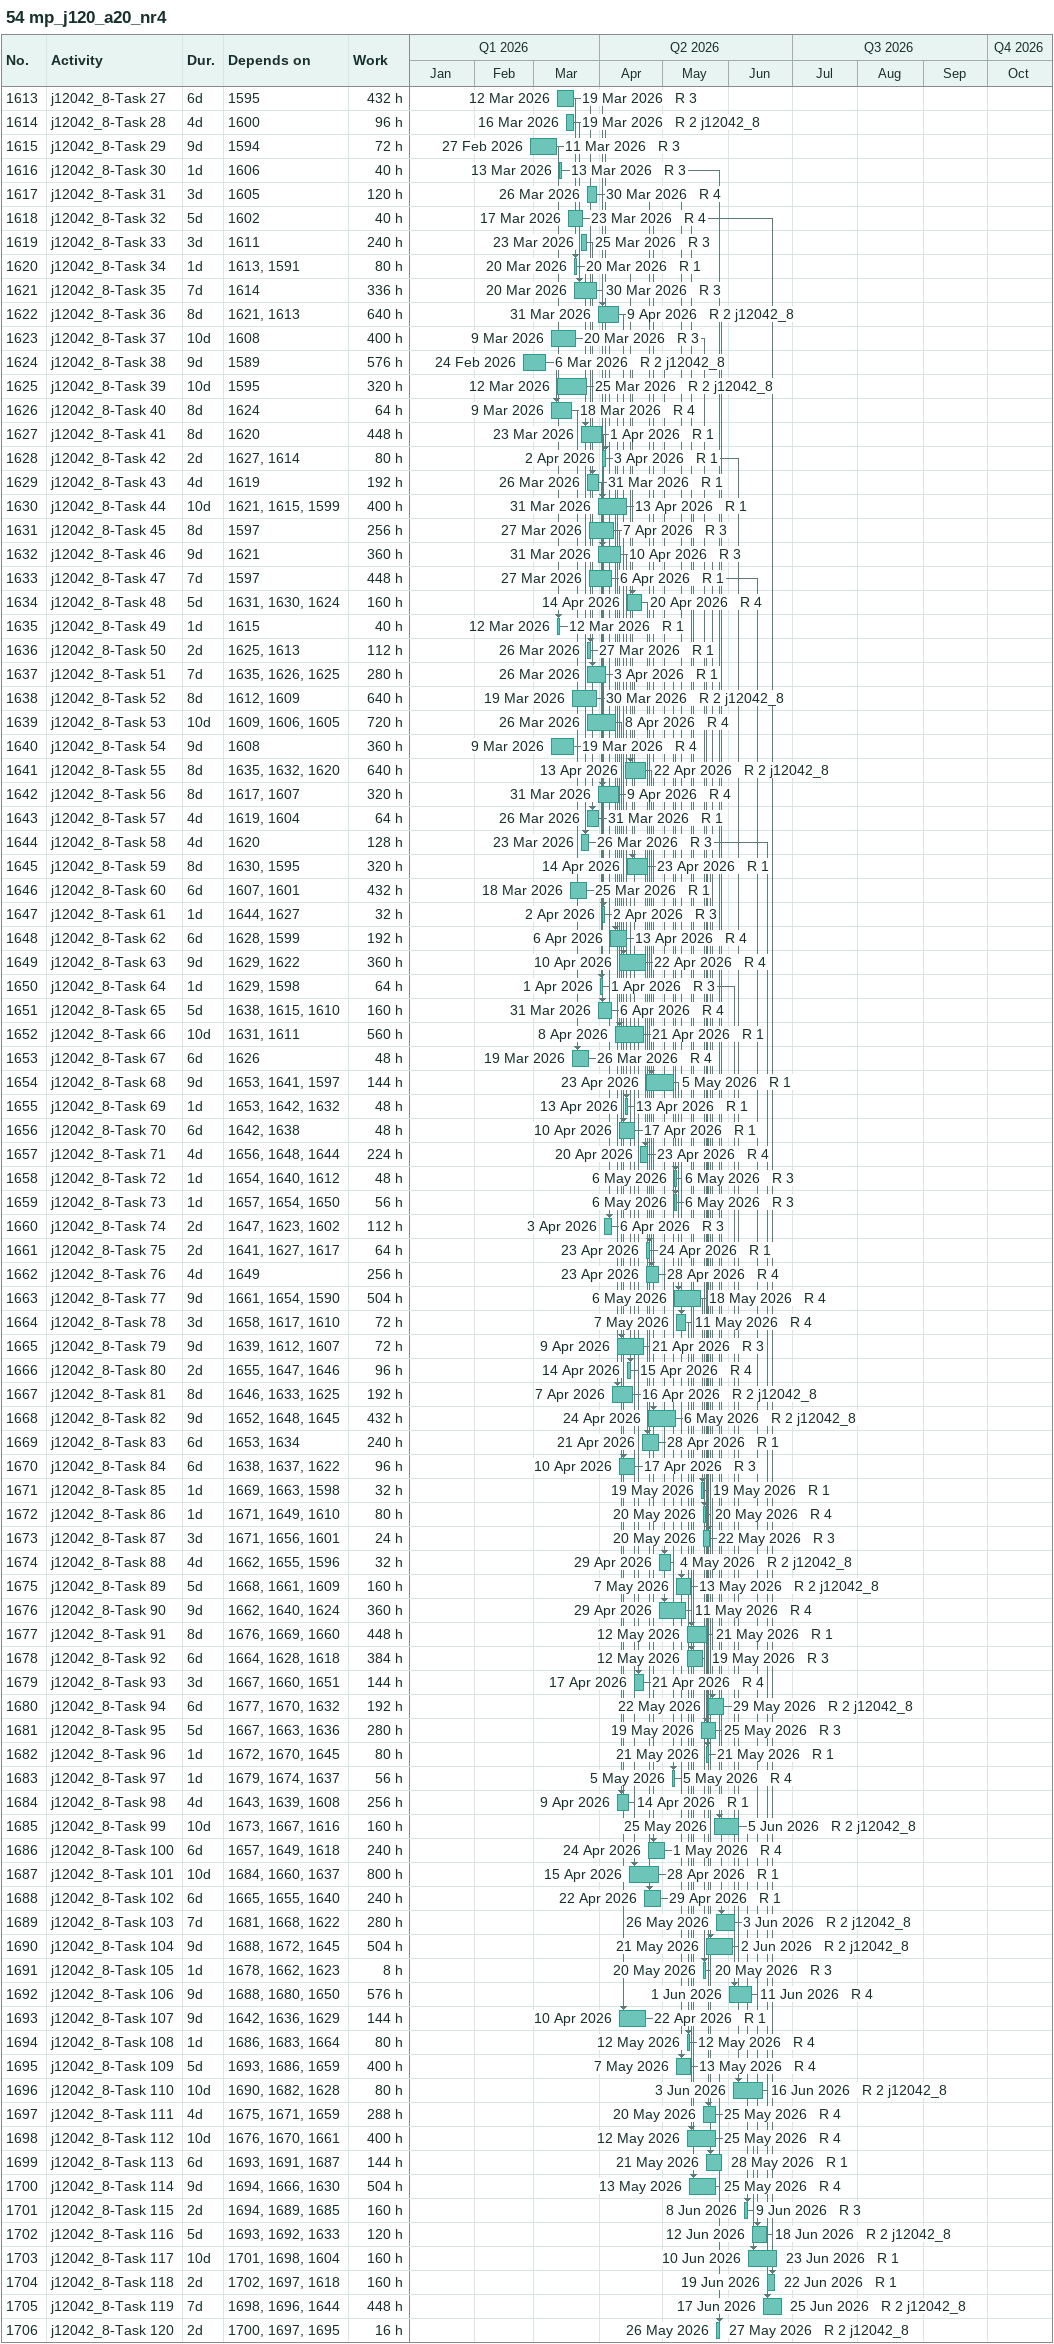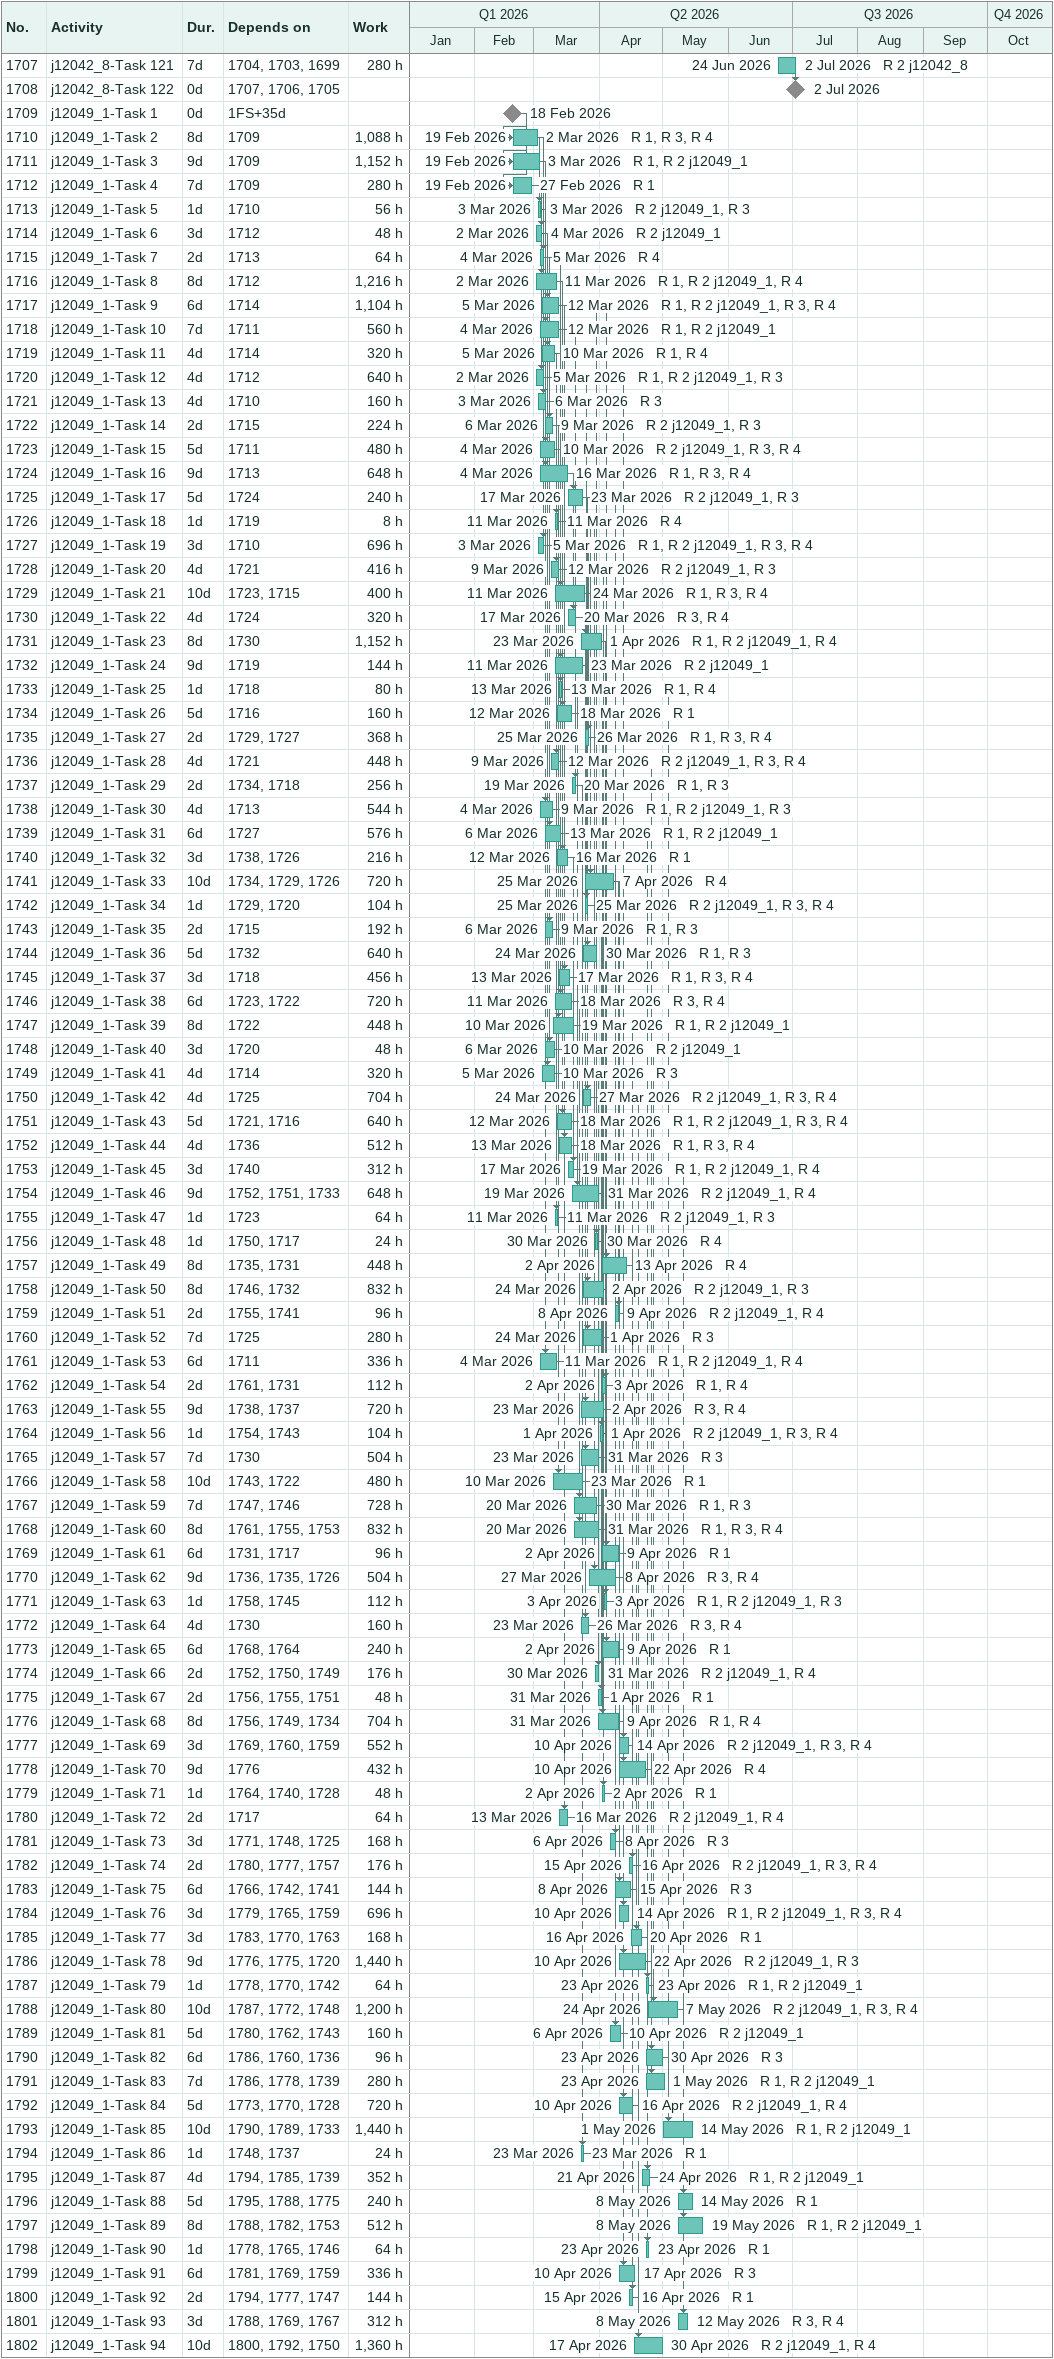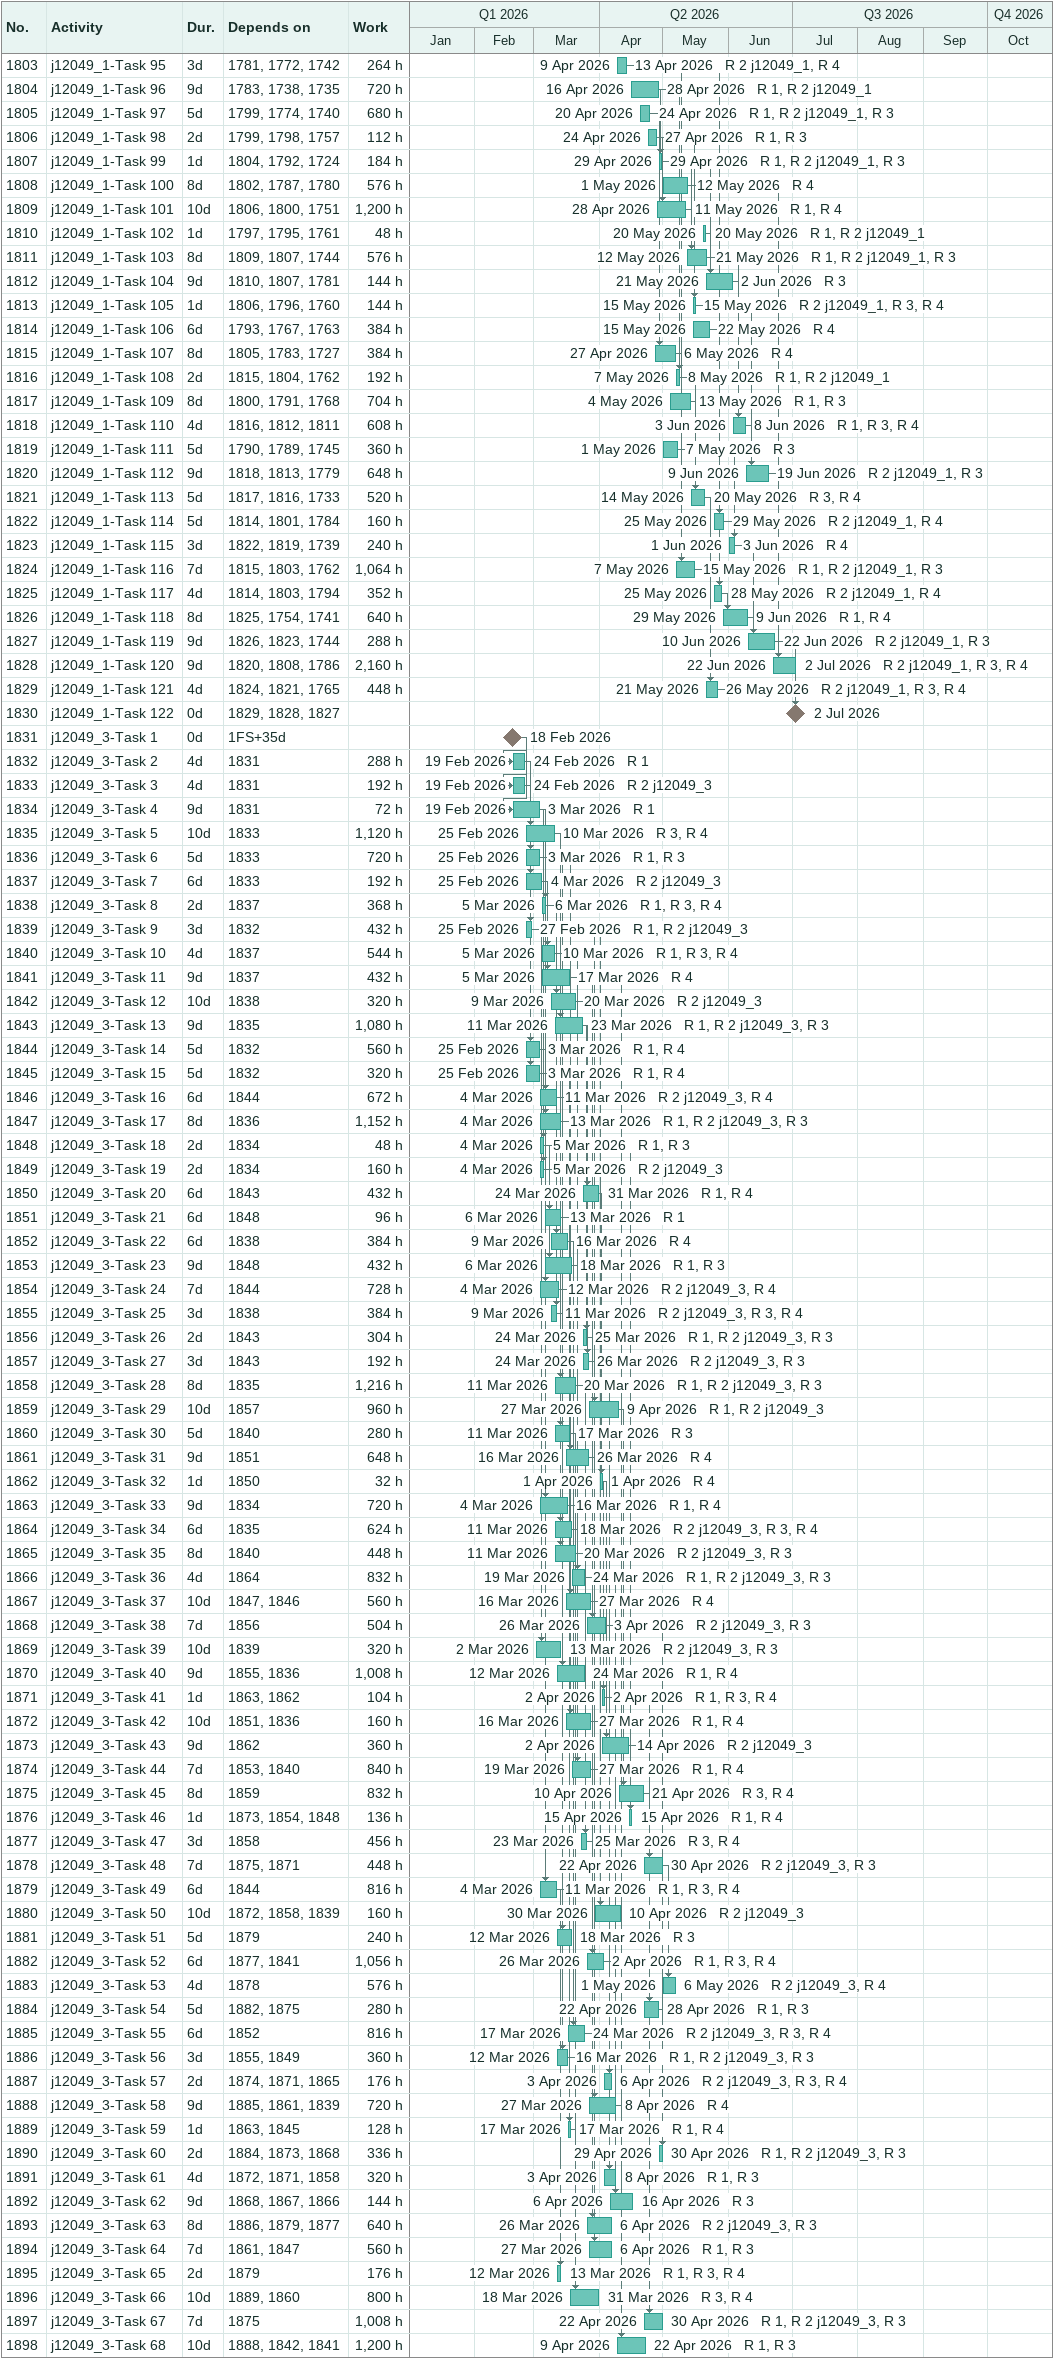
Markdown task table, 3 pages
54 mp_j120_a20_nr4

| ID | Task | Duration | Start | Finish | Predecessors | Resources | Work (h) |
|---|---|---|---|---|---|---|---|
| 1613 | j12042_8-Task 27 | 6d | 2026-03-12 | 2026-03-19 | 1595 | R 3 | 432 |
| 1614 | j12042_8-Task 28 | 4d | 2026-03-16 | 2026-03-19 | 1600 | R 2 j12042_8 | 96 |
| 1615 | j12042_8-Task 29 | 9d | 2026-02-27 | 2026-03-11 | 1594 | R 3 | 72 |
| 1616 | j12042_8-Task 30 | 1d | 2026-03-13 | 2026-03-13 | 1606 | R 3 | 40 |
| 1617 | j12042_8-Task 31 | 3d | 2026-03-26 | 2026-03-30 | 1605 | R 4 | 120 |
| 1618 | j12042_8-Task 32 | 5d | 2026-03-17 | 2026-03-23 | 1602 | R 4 | 40 |
| 1619 | j12042_8-Task 33 | 3d | 2026-03-23 | 2026-03-25 | 1611 | R 3 | 240 |
| 1620 | j12042_8-Task 34 | 1d | 2026-03-20 | 2026-03-20 | 1613, 1591 | R 1 | 80 |
| 1621 | j12042_8-Task 35 | 7d | 2026-03-20 | 2026-03-30 | 1614 | R 3 | 336 |
| 1622 | j12042_8-Task 36 | 8d | 2026-03-31 | 2026-04-09 | 1621, 1613 | R 2 j12042_8 | 640 |
| 1623 | j12042_8-Task 37 | 10d | 2026-03-09 | 2026-03-20 | 1608 | R 3 | 400 |
| 1624 | j12042_8-Task 38 | 9d | 2026-02-24 | 2026-03-06 | 1589 | R 2 j12042_8 | 576 |
| 1625 | j12042_8-Task 39 | 10d | 2026-03-12 | 2026-03-25 | 1595 | R 2 j12042_8 | 320 |
| 1626 | j12042_8-Task 40 | 8d | 2026-03-09 | 2026-03-18 | 1624 | R 4 | 64 |
| 1627 | j12042_8-Task 41 | 8d | 2026-03-23 | 2026-04-01 | 1620 | R 1 | 448 |
| 1628 | j12042_8-Task 42 | 2d | 2026-04-02 | 2026-04-03 | 1627, 1614 | R 1 | 80 |
| 1629 | j12042_8-Task 43 | 4d | 2026-03-26 | 2026-03-31 | 1619 | R 1 | 192 |
| 1630 | j12042_8-Task 44 | 10d | 2026-03-31 | 2026-04-13 | 1621, 1615, 1599 | R 1 | 400 |
| 1631 | j12042_8-Task 45 | 8d | 2026-03-27 | 2026-04-07 | 1597 | R 3 | 256 |
| 1632 | j12042_8-Task 46 | 9d | 2026-03-31 | 2026-04-10 | 1621 | R 3 | 360 |
| 1633 | j12042_8-Task 47 | 7d | 2026-03-27 | 2026-04-06 | 1597 | R 1 | 448 |
| 1634 | j12042_8-Task 48 | 5d | 2026-04-14 | 2026-04-20 | 1631, 1630, 1624 | R 4 | 160 |
| 1635 | j12042_8-Task 49 | 1d | 2026-03-12 | 2026-03-12 | 1615 | R 1 | 40 |
| 1636 | j12042_8-Task 50 | 2d | 2026-03-26 | 2026-03-27 | 1625, 1613 | R 1 | 112 |
| 1637 | j12042_8-Task 51 | 7d | 2026-03-26 | 2026-04-03 | 1635, 1626, 1625 | R 1 | 280 |
| 1638 | j12042_8-Task 52 | 8d | 2026-03-19 | 2026-03-30 | 1612, 1609 | R 2 j12042_8 | 640 |
| 1639 | j12042_8-Task 53 | 10d | 2026-03-26 | 2026-04-08 | 1609, 1606, 1605 | R 4 | 720 |
| 1640 | j12042_8-Task 54 | 9d | 2026-03-09 | 2026-03-19 | 1608 | R 4 | 360 |
| 1641 | j12042_8-Task 55 | 8d | 2026-04-13 | 2026-04-22 | 1635, 1632, 1620 | R 2 j12042_8 | 640 |
| 1642 | j12042_8-Task 56 | 8d | 2026-03-31 | 2026-04-09 | 1617, 1607 | R 4 | 320 |
| 1643 | j12042_8-Task 57 | 4d | 2026-03-26 | 2026-03-31 | 1619, 1604 | R 1 | 64 |
| 1644 | j12042_8-Task 58 | 4d | 2026-03-23 | 2026-03-26 | 1620 | R 3 | 128 |
| 1645 | j12042_8-Task 59 | 8d | 2026-04-14 | 2026-04-23 | 1630, 1595 | R 1 | 320 |
| 1646 | j12042_8-Task 60 | 6d | 2026-03-18 | 2026-03-25 | 1607, 1601 | R 1 | 432 |
| 1647 | j12042_8-Task 61 | 1d | 2026-04-02 | 2026-04-02 | 1644, 1627 | R 3 | 32 |
| 1648 | j12042_8-Task 62 | 6d | 2026-04-06 | 2026-04-13 | 1628, 1599 | R 4 | 192 |
| 1649 | j12042_8-Task 63 | 9d | 2026-04-10 | 2026-04-22 | 1629, 1622 | R 4 | 360 |
| 1650 | j12042_8-Task 64 | 1d | 2026-04-01 | 2026-04-01 | 1629, 1598 | R 3 | 64 |
| 1651 | j12042_8-Task 65 | 5d | 2026-03-31 | 2026-04-06 | 1638, 1615, 1610 | R 4 | 160 |
| 1652 | j12042_8-Task 66 | 10d | 2026-04-08 | 2026-04-21 | 1631, 1611 | R 1 | 560 |
| 1653 | j12042_8-Task 67 | 6d | 2026-03-19 | 2026-03-26 | 1626 | R 4 | 48 |
| 1654 | j12042_8-Task 68 | 9d | 2026-04-23 | 2026-05-05 | 1653, 1641, 1597 | R 1 | 144 |
| 1655 | j12042_8-Task 69 | 1d | 2026-04-13 | 2026-04-13 | 1653, 1642, 1632 | R 1 | 48 |
| 1656 | j12042_8-Task 70 | 6d | 2026-04-10 | 2026-04-17 | 1642, 1638 | R 1 | 48 |
| 1657 | j12042_8-Task 71 | 4d | 2026-04-20 | 2026-04-23 | 1656, 1648, 1644 | R 4 | 224 |
| 1658 | j12042_8-Task 72 | 1d | 2026-05-06 | 2026-05-06 | 1654, 1640, 1612 | R 3 | 48 |
| 1659 | j12042_8-Task 73 | 1d | 2026-05-06 | 2026-05-06 | 1657, 1654, 1650 | R 3 | 56 |
| 1660 | j12042_8-Task 74 | 2d | 2026-04-03 | 2026-04-06 | 1647, 1623, 1602 | R 3 | 112 |
| 1661 | j12042_8-Task 75 | 2d | 2026-04-23 | 2026-04-24 | 1641, 1627, 1617 | R 1 | 64 |
| 1662 | j12042_8-Task 76 | 4d | 2026-04-23 | 2026-04-28 | 1649 | R 4 | 256 |
| 1663 | j12042_8-Task 77 | 9d | 2026-05-06 | 2026-05-18 | 1661, 1654, 1590 | R 4 | 504 |
| 1664 | j12042_8-Task 78 | 3d | 2026-05-07 | 2026-05-11 | 1658, 1617, 1610 | R 4 | 72 |
| 1665 | j12042_8-Task 79 | 9d | 2026-04-09 | 2026-04-21 | 1639, 1612, 1607 | R 3 | 72 |
| 1666 | j12042_8-Task 80 | 2d | 2026-04-14 | 2026-04-15 | 1655, 1647, 1646 | R 4 | 96 |
| 1667 | j12042_8-Task 81 | 8d | 2026-04-07 | 2026-04-16 | 1646, 1633, 1625 | R 2 j12042_8 | 192 |
| 1668 | j12042_8-Task 82 | 9d | 2026-04-24 | 2026-05-06 | 1652, 1648, 1645 | R 2 j12042_8 | 432 |
| 1669 | j12042_8-Task 83 | 6d | 2026-04-21 | 2026-04-28 | 1653, 1634 | R 1 | 240 |
| 1670 | j12042_8-Task 84 | 6d | 2026-04-10 | 2026-04-17 | 1638, 1637, 1622 | R 3 | 96 |
| 1671 | j12042_8-Task 85 | 1d | 2026-05-19 | 2026-05-19 | 1669, 1663, 1598 | R 1 | 32 |
| 1672 | j12042_8-Task 86 | 1d | 2026-05-20 | 2026-05-20 | 1671, 1649, 1610 | R 4 | 80 |
| 1673 | j12042_8-Task 87 | 3d | 2026-05-20 | 2026-05-22 | 1671, 1656, 1601 | R 3 | 24 |
| 1674 | j12042_8-Task 88 | 4d | 2026-04-29 | 2026-05-04 | 1662, 1655, 1596 | R 2 j12042_8 | 32 |
| 1675 | j12042_8-Task 89 | 5d | 2026-05-07 | 2026-05-13 | 1668, 1661, 1609 | R 2 j12042_8 | 160 |
| 1676 | j12042_8-Task 90 | 9d | 2026-04-29 | 2026-05-11 | 1662, 1640, 1624 | R 4 | 360 |
| 1677 | j12042_8-Task 91 | 8d | 2026-05-12 | 2026-05-21 | 1676, 1669, 1660 | R 1 | 448 |
| 1678 | j12042_8-Task 92 | 6d | 2026-05-12 | 2026-05-19 | 1664, 1628, 1618 | R 3 | 384 |
| 1679 | j12042_8-Task 93 | 3d | 2026-04-17 | 2026-04-21 | 1667, 1660, 1651 | R 4 | 144 |
| 1680 | j12042_8-Task 94 | 6d | 2026-05-22 | 2026-05-29 | 1677, 1670, 1632 | R 2 j12042_8 | 192 |
| 1681 | j12042_8-Task 95 | 5d | 2026-05-19 | 2026-05-25 | 1667, 1663, 1636 | R 3 | 280 |
| 1682 | j12042_8-Task 96 | 1d | 2026-05-21 | 2026-05-21 | 1672, 1670, 1645 | R 1 | 80 |
| 1683 | j12042_8-Task 97 | 1d | 2026-05-05 | 2026-05-05 | 1679, 1674, 1637 | R 4 | 56 |
| 1684 | j12042_8-Task 98 | 4d | 2026-04-09 | 2026-04-14 | 1643, 1639, 1608 | R 1 | 256 |
| 1685 | j12042_8-Task 99 | 10d | 2026-05-25 | 2026-06-05 | 1673, 1667, 1616 | R 2 j12042_8 | 160 |
| 1686 | j12042_8-Task 100 | 6d | 2026-04-24 | 2026-05-01 | 1657, 1649, 1618 | R 4 | 240 |
| 1687 | j12042_8-Task 101 | 10d | 2026-04-15 | 2026-04-28 | 1684, 1660, 1637 | R 1 | 800 |
| 1688 | j12042_8-Task 102 | 6d | 2026-04-22 | 2026-04-29 | 1665, 1655, 1640 | R 1 | 240 |
| 1689 | j12042_8-Task 103 | 7d | 2026-05-26 | 2026-06-03 | 1681, 1668, 1622 | R 2 j12042_8 | 280 |
| 1690 | j12042_8-Task 104 | 9d | 2026-05-21 | 2026-06-02 | 1688, 1672, 1645 | R 2 j12042_8 | 504 |
| 1691 | j12042_8-Task 105 | 1d | 2026-05-20 | 2026-05-20 | 1678, 1662, 1623 | R 3 | 8 |
| 1692 | j12042_8-Task 106 | 9d | 2026-06-01 | 2026-06-11 | 1688, 1680, 1650 | R 4 | 576 |
| 1693 | j12042_8-Task 107 | 9d | 2026-04-10 | 2026-04-22 | 1642, 1636, 1629 | R 1 | 144 |
| 1694 | j12042_8-Task 108 | 1d | 2026-05-12 | 2026-05-12 | 1686, 1683, 1664 | R 4 | 80 |
| 1695 | j12042_8-Task 109 | 5d | 2026-05-07 | 2026-05-13 | 1693, 1686, 1659 | R 4 | 400 |
| 1696 | j12042_8-Task 110 | 10d | 2026-06-03 | 2026-06-16 | 1690, 1682, 1628 | R 2 j12042_8 | 80 |
| 1697 | j12042_8-Task 111 | 4d | 2026-05-20 | 2026-05-25 | 1675, 1671, 1659 | R 4 | 288 |
| 1698 | j12042_8-Task 112 | 10d | 2026-05-12 | 2026-05-25 | 1676, 1670, 1661 | R 4 | 400 |
| 1699 | j12042_8-Task 113 | 6d | 2026-05-21 | 2026-05-28 | 1693, 1691, 1687 | R 1 | 144 |
| 1700 | j12042_8-Task 114 | 9d | 2026-05-13 | 2026-05-25 | 1694, 1666, 1630 | R 4 | 504 |
| 1701 | j12042_8-Task 115 | 2d | 2026-06-08 | 2026-06-09 | 1694, 1689, 1685 | R 3 | 160 |
| 1702 | j12042_8-Task 116 | 5d | 2026-06-12 | 2026-06-18 | 1693, 1692, 1633 | R 2 j12042_8 | 120 |
| 1703 | j12042_8-Task 117 | 10d | 2026-06-10 | 2026-06-23 | 1701, 1698, 1604 | R 1 | 160 |
| 1704 | j12042_8-Task 118 | 2d | 2026-06-19 | 2026-06-22 | 1702, 1697, 1618 | R 1 | 160 |
| 1705 | j12042_8-Task 119 | 7d | 2026-06-17 | 2026-06-25 | 1698, 1696, 1644 | R 2 j12042_8 | 448 |
| 1706 | j12042_8-Task 120 | 2d | 2026-05-26 | 2026-05-27 | 1700, 1697, 1695 | R 2 j12042_8 | 16 |
| 1707 | j12042_8-Task 121 | 7d | 2026-06-24 | 2026-07-02 | 1704, 1703, 1699 | R 2 j12042_8 | 280 |
| 1708 | j12042_8-Task 122 | 0d | 2026-07-02 | 2026-07-02 | 1707, 1706, 1705 |  |  |
| 1709 | j12049_1-Task 1 | 0d | 2026-02-18 | 2026-02-18 | 1FS+35d |  |  |
| 1710 | j12049_1-Task 2 | 8d | 2026-02-19 | 2026-03-02 | 1709 | R 1, R 3, R 4 | 1088 |
| 1711 | j12049_1-Task 3 | 9d | 2026-02-19 | 2026-03-03 | 1709 | R 1, R 2 j12049_1 | 1152 |
| 1712 | j12049_1-Task 4 | 7d | 2026-02-19 | 2026-02-27 | 1709 | R 1 | 280 |
| 1713 | j12049_1-Task 5 | 1d | 2026-03-03 | 2026-03-03 | 1710 | R 2 j12049_1, R 3 | 56 |
| 1714 | j12049_1-Task 6 | 3d | 2026-03-02 | 2026-03-04 | 1712 | R 2 j12049_1 | 48 |
| 1715 | j12049_1-Task 7 | 2d | 2026-03-04 | 2026-03-05 | 1713 | R 4 | 64 |
| 1716 | j12049_1-Task 8 | 8d | 2026-03-02 | 2026-03-11 | 1712 | R 1, R 2 j12049_1, R 4 | 1216 |
| 1717 | j12049_1-Task 9 | 6d | 2026-03-05 | 2026-03-12 | 1714 | R 1, R 2 j12049_1, R 3, R 4 | 1104 |
| 1718 | j12049_1-Task 10 | 7d | 2026-03-04 | 2026-03-12 | 1711 | R 1, R 2 j12049_1 | 560 |
| 1719 | j12049_1-Task 11 | 4d | 2026-03-05 | 2026-03-10 | 1714 | R 1, R 4 | 320 |
| 1720 | j12049_1-Task 12 | 4d | 2026-03-02 | 2026-03-05 | 1712 | R 1, R 2 j12049_1, R 3 | 640 |
| 1721 | j12049_1-Task 13 | 4d | 2026-03-03 | 2026-03-06 | 1710 | R 3 | 160 |
| 1722 | j12049_1-Task 14 | 2d | 2026-03-06 | 2026-03-09 | 1715 | R 2 j12049_1, R 3 | 224 |
| 1723 | j12049_1-Task 15 | 5d | 2026-03-04 | 2026-03-10 | 1711 | R 2 j12049_1, R 3, R 4 | 480 |
| 1724 | j12049_1-Task 16 | 9d | 2026-03-04 | 2026-03-16 | 1713 | R 1, R 3, R 4 | 648 |
| 1725 | j12049_1-Task 17 | 5d | 2026-03-17 | 2026-03-23 | 1724 | R 2 j12049_1, R 3 | 240 |
| 1726 | j12049_1-Task 18 | 1d | 2026-03-11 | 2026-03-11 | 1719 | R 4 | 8 |
| 1727 | j12049_1-Task 19 | 3d | 2026-03-03 | 2026-03-05 | 1710 | R 1, R 2 j12049_1, R 3, R 4 | 696 |
| 1728 | j12049_1-Task 20 | 4d | 2026-03-09 | 2026-03-12 | 1721 | R 2 j12049_1, R 3 | 416 |
| 1729 | j12049_1-Task 21 | 10d | 2026-03-11 | 2026-03-24 | 1723, 1715 | R 1, R 3, R 4 | 400 |
| 1730 | j12049_1-Task 22 | 4d | 2026-03-17 | 2026-03-20 | 1724 | R 3, R 4 | 320 |
| 1731 | j12049_1-Task 23 | 8d | 2026-03-23 | 2026-04-01 | 1730 | R 1, R 2 j12049_1, R 4 | 1152 |
| 1732 | j12049_1-Task 24 | 9d | 2026-03-11 | 2026-03-23 | 1719 | R 2 j12049_1 | 144 |
| 1733 | j12049_1-Task 25 | 1d | 2026-03-13 | 2026-03-13 | 1718 | R 1, R 4 | 80 |
| 1734 | j12049_1-Task 26 | 5d | 2026-03-12 | 2026-03-18 | 1716 | R 1 | 160 |
| 1735 | j12049_1-Task 27 | 2d | 2026-03-25 | 2026-03-26 | 1729, 1727 | R 1, R 3, R 4 | 368 |
| 1736 | j12049_1-Task 28 | 4d | 2026-03-09 | 2026-03-12 | 1721 | R 2 j12049_1, R 3, R 4 | 448 |
| 1737 | j12049_1-Task 29 | 2d | 2026-03-19 | 2026-03-20 | 1734, 1718 | R 1, R 3 | 256 |
| 1738 | j12049_1-Task 30 | 4d | 2026-03-04 | 2026-03-09 | 1713 | R 1, R 2 j12049_1, R 3 | 544 |
| 1739 | j12049_1-Task 31 | 6d | 2026-03-06 | 2026-03-13 | 1727 | R 1, R 2 j12049_1 | 576 |
| 1740 | j12049_1-Task 32 | 3d | 2026-03-12 | 2026-03-16 | 1738, 1726 | R 1 | 216 |
| 1741 | j12049_1-Task 33 | 10d | 2026-03-25 | 2026-04-07 | 1734, 1729, 1726 | R 4 | 720 |
| 1742 | j12049_1-Task 34 | 1d | 2026-03-25 | 2026-03-25 | 1729, 1720 | R 2 j12049_1, R 3, R 4 | 104 |
| 1743 | j12049_1-Task 35 | 2d | 2026-03-06 | 2026-03-09 | 1715 | R 1, R 3 | 192 |
| 1744 | j12049_1-Task 36 | 5d | 2026-03-24 | 2026-03-30 | 1732 | R 1, R 3 | 640 |
| 1745 | j12049_1-Task 37 | 3d | 2026-03-13 | 2026-03-17 | 1718 | R 1, R 3, R 4 | 456 |
| 1746 | j12049_1-Task 38 | 6d | 2026-03-11 | 2026-03-18 | 1723, 1722 | R 3, R 4 | 720 |
| 1747 | j12049_1-Task 39 | 8d | 2026-03-10 | 2026-03-19 | 1722 | R 1, R 2 j12049_1 | 448 |
| 1748 | j12049_1-Task 40 | 3d | 2026-03-06 | 2026-03-10 | 1720 | R 2 j12049_1 | 48 |
| 1749 | j12049_1-Task 41 | 4d | 2026-03-05 | 2026-03-10 | 1714 | R 3 | 320 |
| 1750 | j12049_1-Task 42 | 4d | 2026-03-24 | 2026-03-27 | 1725 | R 2 j12049_1, R 3, R 4 | 704 |
| 1751 | j12049_1-Task 43 | 5d | 2026-03-12 | 2026-03-18 | 1721, 1716 | R 1, R 2 j12049_1, R 3, R 4 | 640 |
| 1752 | j12049_1-Task 44 | 4d | 2026-03-13 | 2026-03-18 | 1736 | R 1, R 3, R 4 | 512 |
| 1753 | j12049_1-Task 45 | 3d | 2026-03-17 | 2026-03-19 | 1740 | R 1, R 2 j12049_1, R 4 | 312 |
| 1754 | j12049_1-Task 46 | 9d | 2026-03-19 | 2026-03-31 | 1752, 1751, 1733 | R 2 j12049_1, R 4 | 648 |
| 1755 | j12049_1-Task 47 | 1d | 2026-03-11 | 2026-03-11 | 1723 | R 2 j12049_1, R 3 | 64 |
| 1756 | j12049_1-Task 48 | 1d | 2026-03-30 | 2026-03-30 | 1750, 1717 | R 4 | 24 |
| 1757 | j12049_1-Task 49 | 8d | 2026-04-02 | 2026-04-13 | 1735, 1731 | R 4 | 448 |
| 1758 | j12049_1-Task 50 | 8d | 2026-03-24 | 2026-04-02 | 1746, 1732 | R 2 j12049_1, R 3 | 832 |
| 1759 | j12049_1-Task 51 | 2d | 2026-04-08 | 2026-04-09 | 1755, 1741 | R 2 j12049_1, R 4 | 96 |
| 1760 | j12049_1-Task 52 | 7d | 2026-03-24 | 2026-04-01 | 1725 | R 3 | 280 |
| 1761 | j12049_1-Task 53 | 6d | 2026-03-04 | 2026-03-11 | 1711 | R 1, R 2 j12049_1, R 4 | 336 |
| 1762 | j12049_1-Task 54 | 2d | 2026-04-02 | 2026-04-03 | 1761, 1731 | R 1, R 4 | 112 |
| 1763 | j12049_1-Task 55 | 9d | 2026-03-23 | 2026-04-02 | 1738, 1737 | R 3, R 4 | 720 |
| 1764 | j12049_1-Task 56 | 1d | 2026-04-01 | 2026-04-01 | 1754, 1743 | R 2 j12049_1, R 3, R 4 | 104 |
| 1765 | j12049_1-Task 57 | 7d | 2026-03-23 | 2026-03-31 | 1730 | R 3 | 504 |
| 1766 | j12049_1-Task 58 | 10d | 2026-03-10 | 2026-03-23 | 1743, 1722 | R 1 | 480 |
| 1767 | j12049_1-Task 59 | 7d | 2026-03-20 | 2026-03-30 | 1747, 1746 | R 1, R 3 | 728 |
| 1768 | j12049_1-Task 60 | 8d | 2026-03-20 | 2026-03-31 | 1761, 1755, 1753 | R 1, R 3, R 4 | 832 |
| 1769 | j12049_1-Task 61 | 6d | 2026-04-02 | 2026-04-09 | 1731, 1717 | R 1 | 96 |
| 1770 | j12049_1-Task 62 | 9d | 2026-03-27 | 2026-04-08 | 1736, 1735, 1726 | R 3, R 4 | 504 |
| 1771 | j12049_1-Task 63 | 1d | 2026-04-03 | 2026-04-03 | 1758, 1745 | R 1, R 2 j12049_1, R 3 | 112 |
| 1772 | j12049_1-Task 64 | 4d | 2026-03-23 | 2026-03-26 | 1730 | R 3, R 4 | 160 |
| 1773 | j12049_1-Task 65 | 6d | 2026-04-02 | 2026-04-09 | 1768, 1764 | R 1 | 240 |
| 1774 | j12049_1-Task 66 | 2d | 2026-03-30 | 2026-03-31 | 1752, 1750, 1749 | R 2 j12049_1, R 4 | 176 |
| 1775 | j12049_1-Task 67 | 2d | 2026-03-31 | 2026-04-01 | 1756, 1755, 1751 | R 1 | 48 |
| 1776 | j12049_1-Task 68 | 8d | 2026-03-31 | 2026-04-09 | 1756, 1749, 1734 | R 1, R 4 | 704 |
| 1777 | j12049_1-Task 69 | 3d | 2026-04-10 | 2026-04-14 | 1769, 1760, 1759 | R 2 j12049_1, R 3, R 4 | 552 |
| 1778 | j12049_1-Task 70 | 9d | 2026-04-10 | 2026-04-22 | 1776 | R 4 | 432 |
| 1779 | j12049_1-Task 71 | 1d | 2026-04-02 | 2026-04-02 | 1764, 1740, 1728 | R 1 | 48 |
| 1780 | j12049_1-Task 72 | 2d | 2026-03-13 | 2026-03-16 | 1717 | R 2 j12049_1, R 4 | 64 |
| 1781 | j12049_1-Task 73 | 3d | 2026-04-06 | 2026-04-08 | 1771, 1748, 1725 | R 3 | 168 |
| 1782 | j12049_1-Task 74 | 2d | 2026-04-15 | 2026-04-16 | 1780, 1777, 1757 | R 2 j12049_1, R 3, R 4 | 176 |
| 1783 | j12049_1-Task 75 | 6d | 2026-04-08 | 2026-04-15 | 1766, 1742, 1741 | R 3 | 144 |
| 1784 | j12049_1-Task 76 | 3d | 2026-04-10 | 2026-04-14 | 1779, 1765, 1759 | R 1, R 2 j12049_1, R 3, R 4 | 696 |
| 1785 | j12049_1-Task 77 | 3d | 2026-04-16 | 2026-04-20 | 1783, 1770, 1763 | R 1 | 168 |
| 1786 | j12049_1-Task 78 | 9d | 2026-04-10 | 2026-04-22 | 1776, 1775, 1720 | R 2 j12049_1, R 3 | 1440 |
| 1787 | j12049_1-Task 79 | 1d | 2026-04-23 | 2026-04-23 | 1778, 1770, 1742 | R 1, R 2 j12049_1 | 64 |
| 1788 | j12049_1-Task 80 | 10d | 2026-04-24 | 2026-05-07 | 1787, 1772, 1748 | R 2 j12049_1, R 3, R 4 | 1200 |
| 1789 | j12049_1-Task 81 | 5d | 2026-04-06 | 2026-04-10 | 1780, 1762, 1743 | R 2 j12049_1 | 160 |
| 1790 | j12049_1-Task 82 | 6d | 2026-04-23 | 2026-04-30 | 1786, 1760, 1736 | R 3 | 96 |
| 1791 | j12049_1-Task 83 | 7d | 2026-04-23 | 2026-05-01 | 1786, 1778, 1739 | R 1, R 2 j12049_1 | 280 |
| 1792 | j12049_1-Task 84 | 5d | 2026-04-10 | 2026-04-16 | 1773, 1770, 1728 | R 2 j12049_1, R 4 | 720 |
| 1793 | j12049_1-Task 85 | 10d | 2026-05-01 | 2026-05-14 | 1790, 1789, 1733 | R 1, R 2 j12049_1 | 1440 |
| 1794 | j12049_1-Task 86 | 1d | 2026-03-23 | 2026-03-23 | 1748, 1737 | R 1 | 24 |
| 1795 | j12049_1-Task 87 | 4d | 2026-04-21 | 2026-04-24 | 1794, 1785, 1739 | R 1, R 2 j12049_1 | 352 |
| 1796 | j12049_1-Task 88 | 5d | 2026-05-08 | 2026-05-14 | 1795, 1788, 1775 | R 1 | 240 |
| 1797 | j12049_1-Task 89 | 8d | 2026-05-08 | 2026-05-19 | 1788, 1782, 1753 | R 1, R 2 j12049_1 | 512 |
| 1798 | j12049_1-Task 90 | 1d | 2026-04-23 | 2026-04-23 | 1778, 1765, 1746 | R 1 | 64 |
| 1799 | j12049_1-Task 91 | 6d | 2026-04-10 | 2026-04-17 | 1781, 1769, 1759 | R 3 | 336 |
| 1800 | j12049_1-Task 92 | 2d | 2026-04-15 | 2026-04-16 | 1794, 1777, 1747 | R 1 | 144 |
| 1801 | j12049_1-Task 93 | 3d | 2026-05-08 | 2026-05-12 | 1788, 1769, 1767 | R 3, R 4 | 312 |
| 1802 | j12049_1-Task 94 | 10d | 2026-04-17 | 2026-04-30 | 1800, 1792, 1750 | R 2 j12049_1, R 4 | 1360 |
| 1803 | j12049_1-Task 95 | 3d | 2026-04-09 | 2026-04-13 | 1781, 1772, 1742 | R 2 j12049_1, R 4 | 264 |
| 1804 | j12049_1-Task 96 | 9d | 2026-04-16 | 2026-04-28 | 1783, 1738, 1735 | R 1, R 2 j12049_1 | 720 |
| 1805 | j12049_1-Task 97 | 5d | 2026-04-20 | 2026-04-24 | 1799, 1774, 1740 | R 1, R 2 j12049_1, R 3 | 680 |
| 1806 | j12049_1-Task 98 | 2d | 2026-04-24 | 2026-04-27 | 1799, 1798, 1757 | R 1, R 3 | 112 |
| 1807 | j12049_1-Task 99 | 1d | 2026-04-29 | 2026-04-29 | 1804, 1792, 1724 | R 1, R 2 j12049_1, R 3 | 184 |
| 1808 | j12049_1-Task 100 | 8d | 2026-05-01 | 2026-05-12 | 1802, 1787, 1780 | R 4 | 576 |
| 1809 | j12049_1-Task 101 | 10d | 2026-04-28 | 2026-05-11 | 1806, 1800, 1751 | R 1, R 4 | 1200 |
| 1810 | j12049_1-Task 102 | 1d | 2026-05-20 | 2026-05-20 | 1797, 1795, 1761 | R 1, R 2 j12049_1 | 48 |
| 1811 | j12049_1-Task 103 | 8d | 2026-05-12 | 2026-05-21 | 1809, 1807, 1744 | R 1, R 2 j12049_1, R 3 | 576 |
| 1812 | j12049_1-Task 104 | 9d | 2026-05-21 | 2026-06-02 | 1810, 1807, 1781 | R 3 | 144 |
| 1813 | j12049_1-Task 105 | 1d | 2026-05-15 | 2026-05-15 | 1806, 1796, 1760 | R 2 j12049_1, R 3, R 4 | 144 |
| 1814 | j12049_1-Task 106 | 6d | 2026-05-15 | 2026-05-22 | 1793, 1767, 1763 | R 4 | 384 |
| 1815 | j12049_1-Task 107 | 8d | 2026-04-27 | 2026-05-06 | 1805, 1783, 1727 | R 4 | 384 |
| 1816 | j12049_1-Task 108 | 2d | 2026-05-07 | 2026-05-08 | 1815, 1804, 1762 | R 1, R 2 j12049_1 | 192 |
| 1817 | j12049_1-Task 109 | 8d | 2026-05-04 | 2026-05-13 | 1800, 1791, 1768 | R 1, R 3 | 704 |
| 1818 | j12049_1-Task 110 | 4d | 2026-06-03 | 2026-06-08 | 1816, 1812, 1811 | R 1, R 3, R 4 | 608 |
| 1819 | j12049_1-Task 111 | 5d | 2026-05-01 | 2026-05-07 | 1790, 1789, 1745 | R 3 | 360 |
| 1820 | j12049_1-Task 112 | 9d | 2026-06-09 | 2026-06-19 | 1818, 1813, 1779 | R 2 j12049_1, R 3 | 648 |
| 1821 | j12049_1-Task 113 | 5d | 2026-05-14 | 2026-05-20 | 1817, 1816, 1733 | R 3, R 4 | 520 |
| 1822 | j12049_1-Task 114 | 5d | 2026-05-25 | 2026-05-29 | 1814, 1801, 1784 | R 2 j12049_1, R 4 | 160 |
| 1823 | j12049_1-Task 115 | 3d | 2026-06-01 | 2026-06-03 | 1822, 1819, 1739 | R 4 | 240 |
| 1824 | j12049_1-Task 116 | 7d | 2026-05-07 | 2026-05-15 | 1815, 1803, 1762 | R 1, R 2 j12049_1, R 3 | 1064 |
| 1825 | j12049_1-Task 117 | 4d | 2026-05-25 | 2026-05-28 | 1814, 1803, 1794 | R 2 j12049_1, R 4 | 352 |
| 1826 | j12049_1-Task 118 | 8d | 2026-05-29 | 2026-06-09 | 1825, 1754, 1741 | R 1, R 4 | 640 |
| 1827 | j12049_1-Task 119 | 9d | 2026-06-10 | 2026-06-22 | 1826, 1823, 1744 | R 2 j12049_1, R 3 | 288 |
| 1828 | j12049_1-Task 120 | 9d | 2026-06-22 | 2026-07-02 | 1820, 1808, 1786 | R 2 j12049_1, R 3, R 4 | 2160 |
| 1829 | j12049_1-Task 121 | 4d | 2026-05-21 | 2026-05-26 | 1824, 1821, 1765 | R 2 j12049_1, R 3, R 4 | 448 |
| 1830 | j12049_1-Task 122 | 0d | 2026-07-02 | 2026-07-02 | 1829, 1828, 1827 |  |  |
| 1831 | j12049_3-Task 1 | 0d | 2026-02-18 | 2026-02-18 | 1FS+35d |  |  |
| 1832 | j12049_3-Task 2 | 4d | 2026-02-19 | 2026-02-24 | 1831 | R 1 | 288 |
| 1833 | j12049_3-Task 3 | 4d | 2026-02-19 | 2026-02-24 | 1831 | R 2 j12049_3 | 192 |
| 1834 | j12049_3-Task 4 | 9d | 2026-02-19 | 2026-03-03 | 1831 | R 1 | 72 |
| 1835 | j12049_3-Task 5 | 10d | 2026-02-25 | 2026-03-10 | 1833 | R 3, R 4 | 1120 |
| 1836 | j12049_3-Task 6 | 5d | 2026-02-25 | 2026-03-03 | 1833 | R 1, R 3 | 720 |
| 1837 | j12049_3-Task 7 | 6d | 2026-02-25 | 2026-03-04 | 1833 | R 2 j12049_3 | 192 |
| 1838 | j12049_3-Task 8 | 2d | 2026-03-05 | 2026-03-06 | 1837 | R 1, R 3, R 4 | 368 |
| 1839 | j12049_3-Task 9 | 3d | 2026-02-25 | 2026-02-27 | 1832 | R 1, R 2 j12049_3 | 432 |
| 1840 | j12049_3-Task 10 | 4d | 2026-03-05 | 2026-03-10 | 1837 | R 1, R 3, R 4 | 544 |
| 1841 | j12049_3-Task 11 | 9d | 2026-03-05 | 2026-03-17 | 1837 | R 4 | 432 |
| 1842 | j12049_3-Task 12 | 10d | 2026-03-09 | 2026-03-20 | 1838 | R 2 j12049_3 | 320 |
| 1843 | j12049_3-Task 13 | 9d | 2026-03-11 | 2026-03-23 | 1835 | R 1, R 2 j12049_3, R 3 | 1080 |
| 1844 | j12049_3-Task 14 | 5d | 2026-02-25 | 2026-03-03 | 1832 | R 1, R 4 | 560 |
| 1845 | j12049_3-Task 15 | 5d | 2026-02-25 | 2026-03-03 | 1832 | R 1, R 4 | 320 |
| 1846 | j12049_3-Task 16 | 6d | 2026-03-04 | 2026-03-11 | 1844 | R 2 j12049_3, R 4 | 672 |
| 1847 | j12049_3-Task 17 | 8d | 2026-03-04 | 2026-03-13 | 1836 | R 1, R 2 j12049_3, R 3 | 1152 |
| 1848 | j12049_3-Task 18 | 2d | 2026-03-04 | 2026-03-05 | 1834 | R 1, R 3 | 48 |
| 1849 | j12049_3-Task 19 | 2d | 2026-03-04 | 2026-03-05 | 1834 | R 2 j12049_3 | 160 |
| 1850 | j12049_3-Task 20 | 6d | 2026-03-24 | 2026-03-31 | 1843 | R 1, R 4 | 432 |
| 1851 | j12049_3-Task 21 | 6d | 2026-03-06 | 2026-03-13 | 1848 | R 1 | 96 |
| 1852 | j12049_3-Task 22 | 6d | 2026-03-09 | 2026-03-16 | 1838 | R 4 | 384 |
| 1853 | j12049_3-Task 23 | 9d | 2026-03-06 | 2026-03-18 | 1848 | R 1, R 3 | 432 |
| 1854 | j12049_3-Task 24 | 7d | 2026-03-04 | 2026-03-12 | 1844 | R 2 j12049_3, R 4 | 728 |
| 1855 | j12049_3-Task 25 | 3d | 2026-03-09 | 2026-03-11 | 1838 | R 2 j12049_3, R 3, R 4 | 384 |
| 1856 | j12049_3-Task 26 | 2d | 2026-03-24 | 2026-03-25 | 1843 | R 1, R 2 j12049_3, R 3 | 304 |
| 1857 | j12049_3-Task 27 | 3d | 2026-03-24 | 2026-03-26 | 1843 | R 2 j12049_3, R 3 | 192 |
| 1858 | j12049_3-Task 28 | 8d | 2026-03-11 | 2026-03-20 | 1835 | R 1, R 2 j12049_3, R 3 | 1216 |
| 1859 | j12049_3-Task 29 | 10d | 2026-03-27 | 2026-04-09 | 1857 | R 1, R 2 j12049_3 | 960 |
| 1860 | j12049_3-Task 30 | 5d | 2026-03-11 | 2026-03-17 | 1840 | R 3 | 280 |
| 1861 | j12049_3-Task 31 | 9d | 2026-03-16 | 2026-03-26 | 1851 | R 4 | 648 |
| 1862 | j12049_3-Task 32 | 1d | 2026-04-01 | 2026-04-01 | 1850 | R 4 | 32 |
| 1863 | j12049_3-Task 33 | 9d | 2026-03-04 | 2026-03-16 | 1834 | R 1, R 4 | 720 |
| 1864 | j12049_3-Task 34 | 6d | 2026-03-11 | 2026-03-18 | 1835 | R 2 j12049_3, R 3, R 4 | 624 |
| 1865 | j12049_3-Task 35 | 8d | 2026-03-11 | 2026-03-20 | 1840 | R 2 j12049_3, R 3 | 448 |
| 1866 | j12049_3-Task 36 | 4d | 2026-03-19 | 2026-03-24 | 1864 | R 1, R 2 j12049_3, R 3 | 832 |
| 1867 | j12049_3-Task 37 | 10d | 2026-03-16 | 2026-03-27 | 1847, 1846 | R 4 | 560 |
| 1868 | j12049_3-Task 38 | 7d | 2026-03-26 | 2026-04-03 | 1856 | R 2 j12049_3, R 3 | 504 |
| 1869 | j12049_3-Task 39 | 10d | 2026-03-02 | 2026-03-13 | 1839 | R 2 j12049_3, R 3 | 320 |
| 1870 | j12049_3-Task 40 | 9d | 2026-03-12 | 2026-03-24 | 1855, 1836 | R 1, R 4 | 1008 |
| 1871 | j12049_3-Task 41 | 1d | 2026-04-02 | 2026-04-02 | 1863, 1862 | R 1, R 3, R 4 | 104 |
| 1872 | j12049_3-Task 42 | 10d | 2026-03-16 | 2026-03-27 | 1851, 1836 | R 1, R 4 | 160 |
| 1873 | j12049_3-Task 43 | 9d | 2026-04-02 | 2026-04-14 | 1862 | R 2 j12049_3 | 360 |
| 1874 | j12049_3-Task 44 | 7d | 2026-03-19 | 2026-03-27 | 1853, 1840 | R 1, R 4 | 840 |
| 1875 | j12049_3-Task 45 | 8d | 2026-04-10 | 2026-04-21 | 1859 | R 3, R 4 | 832 |
| 1876 | j12049_3-Task 46 | 1d | 2026-04-15 | 2026-04-15 | 1873, 1854, 1848 | R 1, R 4 | 136 |
| 1877 | j12049_3-Task 47 | 3d | 2026-03-23 | 2026-03-25 | 1858 | R 3, R 4 | 456 |
| 1878 | j12049_3-Task 48 | 7d | 2026-04-22 | 2026-04-30 | 1875, 1871 | R 2 j12049_3, R 3 | 448 |
| 1879 | j12049_3-Task 49 | 6d | 2026-03-04 | 2026-03-11 | 1844 | R 1, R 3, R 4 | 816 |
| 1880 | j12049_3-Task 50 | 10d | 2026-03-30 | 2026-04-10 | 1872, 1858, 1839 | R 2 j12049_3 | 160 |
| 1881 | j12049_3-Task 51 | 5d | 2026-03-12 | 2026-03-18 | 1879 | R 3 | 240 |
| 1882 | j12049_3-Task 52 | 6d | 2026-03-26 | 2026-04-02 | 1877, 1841 | R 1, R 3, R 4 | 1056 |
| 1883 | j12049_3-Task 53 | 4d | 2026-05-01 | 2026-05-06 | 1878 | R 2 j12049_3, R 4 | 576 |
| 1884 | j12049_3-Task 54 | 5d | 2026-04-22 | 2026-04-28 | 1882, 1875 | R 1, R 3 | 280 |
| 1885 | j12049_3-Task 55 | 6d | 2026-03-17 | 2026-03-24 | 1852 | R 2 j12049_3, R 3, R 4 | 816 |
| 1886 | j12049_3-Task 56 | 3d | 2026-03-12 | 2026-03-16 | 1855, 1849 | R 1, R 2 j12049_3, R 3 | 360 |
| 1887 | j12049_3-Task 57 | 2d | 2026-04-03 | 2026-04-06 | 1874, 1871, 1865 | R 2 j12049_3, R 3, R 4 | 176 |
| 1888 | j12049_3-Task 58 | 9d | 2026-03-27 | 2026-04-08 | 1885, 1861, 1839 | R 4 | 720 |
| 1889 | j12049_3-Task 59 | 1d | 2026-03-17 | 2026-03-17 | 1863, 1845 | R 1, R 4 | 128 |
| 1890 | j12049_3-Task 60 | 2d | 2026-04-29 | 2026-04-30 | 1884, 1873, 1868 | R 1, R 2 j12049_3, R 3 | 336 |
| 1891 | j12049_3-Task 61 | 4d | 2026-04-03 | 2026-04-08 | 1872, 1871, 1858 | R 1, R 3 | 320 |
| 1892 | j12049_3-Task 62 | 9d | 2026-04-06 | 2026-04-16 | 1868, 1867, 1866 | R 3 | 144 |
| 1893 | j12049_3-Task 63 | 8d | 2026-03-26 | 2026-04-06 | 1886, 1879, 1877 | R 2 j12049_3, R 3 | 640 |
| 1894 | j12049_3-Task 64 | 7d | 2026-03-27 | 2026-04-06 | 1861, 1847 | R 1, R 3 | 560 |
| 1895 | j12049_3-Task 65 | 2d | 2026-03-12 | 2026-03-13 | 1879 | R 1, R 3, R 4 | 176 |
| 1896 | j12049_3-Task 66 | 10d | 2026-03-18 | 2026-03-31 | 1889, 1860 | R 3, R 4 | 800 |
| 1897 | j12049_3-Task 67 | 7d | 2026-04-22 | 2026-04-30 | 1875 | R 1, R 2 j12049_3, R 3 | 1008 |
| 1898 | j12049_3-Task 68 | 10d | 2026-04-09 | 2026-04-22 | 1888, 1842, 1841 | R 1, R 3 | 1200 |
